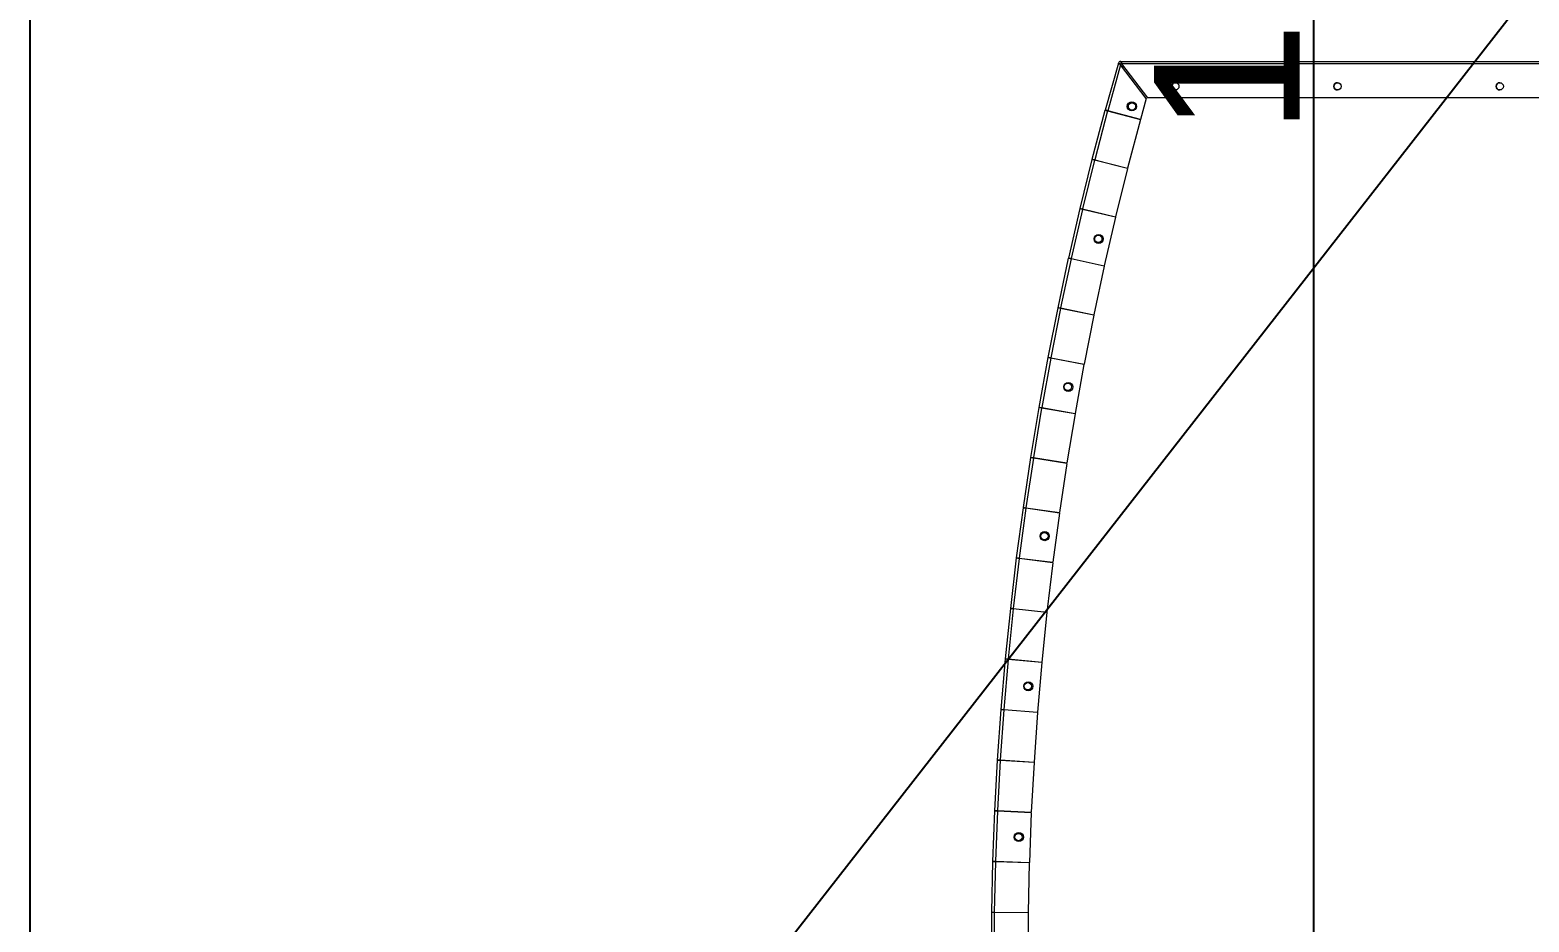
# Model space of a CAD drawing. Header units: millimetres. Extents: x 13502 to 23536, y 11874 to 14203.
# Drawn here: x 18596.2 to 18678.4, y 12923.5 to 12972.4 of the extents above; entities that cross this region are included whole.
import ezdxf

# ---------------------------------------------------------------- set-up
doc = ezdxf.new("R2010")
doc.units = ezdxf.units.MM
doc.styles.get("Standard").update_dxf_attribs({"font": 'arial.ttf'})
doc.dimstyles.new('OLCU50', dxfattribs={"dimtxt": 8, "dimasz": 3, "dimexe": 1.25, "dimexo": 0.625, "dimtad": 1, "dimdec": 0, "dimtxsty": 'Standard', "dimblk": 'OBLIQUE', "dimcen": 2.5, "dimclrd": 256, "dimclre": 251, "dimclrt": 25, "dimadec": 0, "dimazin": 0, "dimtfac": 1, "dimtdec": 0, "dimtmove": 0, "dimatfit": 3, "dimldrblk": 'OBLIQUE', "dimfxl": 1, "dimarcsym": 0})

# ---------------------------------------------------------------- blocks, each defined once
blk = doc.blocks.new('A$C75AA7FFD')
at = {"color": 1, "linetype": 'Continuous', "lineweight": 0}
for p, q in [((6.971, 100.914), (6.251, 98.345)), ((7.093, 100.831), (6.386, 98.307)), ((6.971, 100.914), (7.087, 100.881)), ((7.093, 100.891), (7.155, 100.873)), ((8.504, 98.971), (7.093, 100.831)), ((7.106, 101.016), (37.86, 101.016)), ((7.106, 101.016), (7.106, 100.896)), ((7.153, 100.876), (7.145, 100.876)), ((37.86, 100.876), (7.153, 100.876)), ((7.153, 100.876), (8.563, 99.016)), ((7.222, 100.786), (7.196, 100.696)), ((8.504, 98.971), (8.185, 97.833)), ((36.86, 99.016), (8.563, 99.016)), ((5.539, 95.643), (6.248, 98.333)), ((6.383, 98.298), (5.677, 95.619)), ((6.249, 98.335), (6.251, 98.345)), ((6.364, 98.303), (6.249, 98.335)), ((6.367, 98.312), (6.251, 98.345)), ((6.364, 98.303), (6.367, 98.312)), ((6.383, 98.298), (8.182, 97.824)), ((8.185, 97.833), (6.386, 98.307)), ((8.182, 97.824), (7.48, 95.159)), ((4.871, 92.939), (5.538, 95.64)), ((5.671, 95.595), (5.01, 92.918)), ((5.538, 95.64), (5.655, 95.612)), ((5.539, 95.643), (5.655, 95.612)), ((5.655, 95.602), (5.659, 95.62)), ((7.473, 95.135), (5.671, 95.595)), ((5.677, 95.619), (7.48, 95.159)), ((5.802, 95.587), (5.796, 95.563)), ((7.473, 95.135), (6.819, 92.486)), ((4.246, 90.225), (4.871, 92.937)), ((5.004, 92.893), (4.385, 90.206)), ((4.871, 92.939), (4.988, 92.91)), ((4.871, 92.937), (4.988, 92.91)), ((6.814, 92.461), (5.004, 92.893)), ((5.01, 92.918), (6.819, 92.486)), ((5.132, 92.888), (5.126, 92.864)), ((6.814, 92.461), (6.201, 89.802)), ((3.663, 87.502), (4.245, 90.223)), ((4.38, 90.182), (3.803, 87.485)), ((4.245, 90.223), (4.363, 90.198)), ((4.246, 90.225), (4.363, 90.198)), ((6.195, 89.778), (4.38, 90.182)), ((4.385, 90.206), (6.201, 89.802)), ((4.504, 90.18), (4.499, 90.155)), ((6.195, 89.778), (5.624, 87.11)), ((3.123, 84.77), (3.663, 87.5)), ((3.797, 87.46), (3.263, 84.755)), ((3.663, 87.502), (3.78, 87.477)), ((3.663, 87.5), (3.78, 87.477)), ((5.619, 87.085), (3.797, 87.46)), ((3.803, 87.485), (5.624, 87.11)), ((3.919, 87.461), (3.914, 87.437)), ((5.619, 87.085), (5.09, 84.409)), ((2.625, 82.03), (3.122, 84.768)), ((3.122, 84.768), (3.24, 84.747)), ((3.123, 84.77), (3.24, 84.747)), ((3.263, 84.755), (5.09, 84.409)), ((3.271, 84.73), (3.275, 84.751)), ((3.376, 84.734), (3.372, 84.709)), ((3.258, 84.731), (2.765, 82.017)), ((5.085, 84.384), (3.258, 84.731)), ((5.085, 84.384), (4.598, 81.699)), ((2.171, 79.283), (2.625, 82.028)), ((2.761, 81.993), (2.311, 79.272)), ((2.625, 82.03), (2.743, 82.009)), ((2.625, 82.028), (2.743, 82.008)), ((4.594, 81.675), (2.761, 81.993)), ((2.765, 82.017), (4.598, 81.699)), ((2.78, 81.989), (2.784, 82.009)), ((2.877, 81.998), (2.872, 81.973)), ((4.594, 81.675), (4.148, 78.983)), ((1.759, 76.528), (2.17, 79.28)), ((2.307, 79.247), (1.899, 76.52)), ((2.17, 79.28), (2.289, 79.263)), ((2.171, 79.283), (2.289, 79.263)), ((4.144, 78.958), (2.307, 79.247)), ((2.311, 79.272), (4.148, 78.983)), ((2.333, 79.243), (2.336, 79.268)), ((2.42, 79.255), (2.416, 79.23)), ((4.144, 78.958), (3.741, 76.259)), ((1.39, 73.768), (1.759, 76.526)), ((1.759, 76.528), (1.878, 76.511)), ((1.759, 76.526), (1.877, 76.51)), ((1.899, 76.52), (3.741, 76.259)), ((1.928, 76.491), (1.931, 76.515)), ((1.896, 76.495), (1.531, 73.762)), ((3.737, 76.235), (1.896, 76.495)), ((2.006, 76.505), (2.003, 76.48)), ((3.737, 76.235), (3.376, 73.53)), ((1.065, 71.002), (1.39, 73.766)), ((1.527, 73.737), (1.205, 70.998)), ((1.39, 73.768), (1.509, 73.752)), ((1.39, 73.766), (1.509, 73.752)), ((3.373, 73.505), (1.527, 73.737)), ((1.531, 73.762), (3.376, 73.53)), ((1.565, 73.732), (1.568, 73.757)), ((1.636, 73.749), (1.633, 73.724)), ((3.373, 73.505), (3.054, 70.795)), ((0.782, 68.232), (1.064, 71)), ((1.202, 70.973), (0.923, 68.23)), ((1.064, 71), (1.184, 70.988)), ((1.065, 71.002), (1.184, 70.988)), ((3.051, 70.77), (1.202, 70.973)), ((1.205, 70.998), (3.054, 70.795)), ((1.246, 70.969), (1.248, 70.994)), ((1.309, 70.987), (1.307, 70.962)), ((3.051, 70.77), (2.775, 68.056)), ((0.544, 65.457), (0.782, 68.23)), ((0.921, 68.205), (0.684, 65.458)), ((0.782, 68.232), (0.902, 68.22)), ((0.782, 68.23), (0.902, 68.219)), ((2.773, 68.031), (0.921, 68.205)), ((0.923, 68.23), (2.775, 68.056)), ((1.026, 68.22), (1.023, 68.195)), ((2.773, 68.031), (2.538, 65.312)), ((0.348, 62.679), (0.543, 65.455)), ((0.682, 65.433), (0.488, 62.682)), ((0.543, 65.455), (0.663, 65.447)), ((0.544, 65.457), (0.663, 65.447)), ((2.537, 65.288), (0.682, 65.433)), ((0.684, 65.458), (2.538, 65.312)), ((0.735, 65.429), (0.737, 65.453)), ((0.786, 65.45), (0.784, 65.425)), ((2.537, 65.288), (2.345, 62.566)), ((0.196, 59.899), (0.348, 62.677)), ((0.487, 62.657), (0.336, 59.903)), ((0.348, 62.679), (0.468, 62.671)), ((0.348, 62.677), (0.468, 62.67)), ((2.343, 62.541), (0.487, 62.657)), ((0.488, 62.682), (2.345, 62.566)), ((0.544, 62.653), (0.546, 62.678)), ((0.589, 62.676), (0.587, 62.651)), ((2.343, 62.541), (2.194, 59.816)), ((0.087, 57.116), (0.196, 59.896)), ((0.196, 59.899), (0.316, 59.892)), ((0.196, 59.896), (0.316, 59.892)), ((0.335, 59.878), (0.227, 57.123)), ((2.193, 59.791), (0.335, 59.878)), ((0.336, 59.903), (2.194, 59.816)), ((0.397, 59.875), (0.398, 59.9)), ((0.436, 59.899), (0.435, 59.874)), ((2.193, 59.791), (2.087, 57.065)), ((0.022, 54.332), (0.087, 57.114)), ((0.087, 57.116), (0.207, 57.111)), ((0.087, 57.114), (0.207, 57.111)), ((0.227, 57.098), (0.162, 54.341)), ((0.227, 57.123), (2.087, 57.065)), ((2.086, 57.04), (0.227, 57.098)), ((0.292, 57.096), (0.293, 57.121)), ((0.327, 57.12), (0.326, 57.095)), ((2.086, 57.04), (2.022, 54.312)), ((0, 51.547), (0.022, 54.33)), ((0.022, 54.332), (0.142, 54.329)), ((0.022, 54.33), (0.142, 54.329)), ((0.162, 54.316), (0.14, 51.558)), ((0.142, 54.329), (0.142, 54.329)), ((0.162, 54.341), (2.022, 54.312)), ((2.021, 54.287), (0.162, 54.316)), ((0.23, 54.315), (0.231, 54.34)), ((0.261, 54.339), (0.261, 54.314)), ((2.021, 54.287), (2, 51.558))]:
    blk.add_line(p, q, dxfattribs=at)
at = {"color": 1, "linetype": 'Continuous', "lineweight": 0, "flags": 128}
for points in [[(6.383, 98.298), (6.357, 98.305), (6.332, 98.311), (6.308, 98.317), (6.288, 98.323), (6.271, 98.327), (6.258, 98.331), (6.251, 98.333), (6.248, 98.333)], [(4.988, 92.91), (4.988, 92.91), (4.988, 92.91), (4.988, 92.91), (4.988, 92.91), (4.988, 92.91), (4.988, 92.91), (4.988, 92.91), (4.988, 92.91)], [(3.663, 87.5), (3.663, 87.5), (3.663, 87.5), (3.663, 87.501), (3.663, 87.501), (3.663, 87.501), (3.663, 87.502), (3.663, 87.502), (3.663, 87.502)], [(3.78, 87.477), (3.78, 87.477), (3.78, 87.477), (3.78, 87.477), (3.78, 87.477), (3.78, 87.477), (3.78, 87.477), (3.78, 87.477), (3.78, 87.477)], [(2.289, 79.263), (2.289, 79.263), (2.289, 79.263), (2.289, 79.263), (2.289, 79.263), (2.289, 79.263), (2.289, 79.263), (2.289, 79.263), (2.289, 79.263)], [(1.509, 73.752), (1.509, 73.752), (1.509, 73.752), (1.509, 73.752), (1.509, 73.752), (1.509, 73.752), (1.509, 73.752), (1.509, 73.752), (1.509, 73.752)], [(1.064, 71), (1.064, 71), (1.065, 71.001), (1.065, 71.001), (1.065, 71.001), (1.065, 71.001), (1.065, 71.002), (1.065, 71.002), (1.065, 71.002)], [(0.969, 68.201), (0.97, 68.215), (0.971, 68.225)], [(0.543, 65.455), (0.543, 65.455), (0.543, 65.456), (0.543, 65.456), (0.543, 65.456), (0.543, 65.456), (0.543, 65.457), (0.543, 65.457), (0.544, 65.457)], [(0.663, 65.447), (0.663, 65.447), (0.663, 65.447), (0.663, 65.447), (0.663, 65.447), (0.663, 65.447), (0.663, 65.447), (0.663, 65.447), (0.663, 65.447)], [(0.468, 62.67), (0.468, 62.67), (0.468, 62.671), (0.468, 62.671), (0.468, 62.671), (0.468, 62.671), (0.468, 62.671), (0.468, 62.671), (0.468, 62.671)], [(0.022, 54.33), (0.022, 54.33), (0.022, 54.33), (0.022, 54.33), (0.022, 54.331), (0.022, 54.331), (0.022, 54.331), (0.022, 54.331), (0.022, 54.332)]]:
    blk.add_lwpolyline(points, dxfattribs=at)
at = {"color": 1, "linetype": 'Continuous', "lineweight": 0}
for centre, radius in [((10.1, 99.646), 0.2), ((19, 99.646), 0.2), ((27.9, 99.646), 0.2), ((7.712, 98.549), 0.25), ((7.721, 98.546), 0.2), ((5.893, 91.273), 0.25), ((5.873, 91.273), 0.2), ((4.222, 83.154), 0.25), ((4.202, 83.154), 0.2), ((2.932, 74.966), 0.25), ((2.912, 74.966), 0.2), ((2.028, 66.726), 0.25), ((2.008, 66.726), 0.2), ((1.51, 58.453), 0.25), ((1.49, 58.453), 0.2)]:
    blk.add_circle(centre, radius, dxfattribs=at)
for centre, radius, start, end in [((7.106, 100.876), 0.14, 90, 164.33968), ((7.106, 100.876), 0.02, 90, 164.33968), ((10.101, 99.646), 0.2, 90.12359, 270), ((19.001, 99.646), 0.2, 90.16108, 270), ((27.901, 99.646), 0.2, 90.14425, 270), ((6.383, 98.298), 0.14, 164.33968, 165.23456), ((6.383, 98.298), 0.02, 164.33968, 165.23456), ((5.674, 95.607), 0.14, 165.23456, 166.12943), ((5.674, 95.607), 0.02, 165.23456, 166.12943), ((5.007, 92.905), 0.14, 166.12943, 167.02431), ((4.382, 90.194), 0.14, 167.02431, 167.91918), ((4.382, 90.194), 0.02, 167.02431, 167.91918), ((3.26, 84.743), 0.14, 168.81406, 169.70893), ((3.26, 84.743), 0.02, 168.81406, 169.70893), ((2.763, 82.005), 0.14, 169.70893, 170.60381), ((2.763, 82.005), 0.02, 169.70893, 170.60381), ((2.309, 79.26), 0.14, 170.60381, 171.49868), ((1.897, 76.508), 0.14, 171.49868, 172.39356), ((1.897, 76.508), 0.02, 171.49868, 172.39356), ((1.529, 73.749), 0.14, 172.39356, 173.28843), ((1.204, 70.986), 0.02, 173.28843, 174.18331), ((0.922, 68.218), 0.14, 174.18331, 175.07819), ((0.922, 68.218), 0.02, 174.18331, 175.07819), ((0.488, 62.669), 0.14, 175.97306, 176.86794), ((0.336, 59.891), 0.14, 176.86794, 177.76281), ((0.336, 59.891), 0.02, 176.86794, 177.76281), ((0.227, 57.11), 0.14, 177.76281, 178.65769), ((0.227, 57.11), 0.02, 177.76281, 178.65769)]:
    blk.add_arc(centre, radius, start, end, dxfattribs=at)
for points, knots in [([(7.093, 100.831), (7.077, 100.839), (7.044, 100.857), (7.002, 100.881), (6.974, 100.901), (6.972, 100.909), (6.971, 100.914)], [0, 0, 0, 0, 0.250018, 0.500004, 0.750019, 1, 1, 1, 1]), ([(7.093, 100.831), (7.092, 100.835), (7.089, 100.844), (7.086, 100.857), (7.085, 100.87), (7.086, 100.877), (7.087, 100.881)], [0, 0, 0, 0, 0.250044, 0.500045, 0.749941, 1, 1, 1, 1]), ([(7.106, 101.016), (7.11, 101.014), (7.118, 101.01), (7.13, 100.977), (7.141, 100.931), (7.149, 100.894), (7.153, 100.876)], [0, 0, 0, 0, 0.249986, 0.49996, 0.749963, 1, 1, 1, 1]), ([(7.106, 100.896), (7.11, 100.896), (7.118, 100.895), (7.13, 100.89), (7.141, 100.884), (7.149, 100.878), (7.153, 100.876)], [0, 0, 0, 0, 0.249997, 0.499919, 0.750003, 1, 1, 1, 1]), ([(6.251, 98.345), (6.253, 98.344), (6.257, 98.343), (6.288, 98.334), (6.333, 98.322), (6.368, 98.312), (6.386, 98.307)], [0, 0, 0, 0, 0.24998, 0.499977, 0.750008, 1, 1, 1, 1]), ([(6.367, 98.312), (6.367, 98.312), (6.368, 98.312), (6.372, 98.311), (6.378, 98.309), (6.384, 98.308), (6.386, 98.307)], [0, 0, 0, 0, 0.249977, 0.499876, 0.749993, 1, 1, 1, 1]), ([(5.671, 95.595), (5.654, 95.6), (5.618, 95.611), (5.574, 95.625), (5.544, 95.636), (5.54, 95.639), (5.538, 95.64)], [0, 0, 0, 0, 0.249991, 0.500001, 0.750006, 1, 1, 1, 1]), ([(5.539, 95.643), (5.541, 95.643), (5.546, 95.644), (5.578, 95.639), (5.623, 95.63), (5.659, 95.623), (5.677, 95.619)], [0, 0, 0, 0, 0.249995, 0.49998, 0.74998, 1, 1, 1, 1]), ([(5.655, 95.612), (5.655, 95.613), (5.657, 95.615), (5.662, 95.617), (5.669, 95.618), (5.675, 95.619), (5.677, 95.619)], [0, 0, 0, 0, 0.250043, 0.499858, 0.749871, 1, 1, 1, 1]), ([(5.671, 95.595), (5.669, 95.596), (5.664, 95.6), (5.659, 95.604), (5.655, 95.608), (5.655, 95.611), (5.655, 95.612)], [0, 0, 0, 0, 0.249834, 0.500027, 0.75, 1, 1, 1, 1]), ([(4.871, 92.939), (4.873, 92.939), (4.878, 92.94), (4.91, 92.936), (4.956, 92.928), (4.992, 92.921), (5.01, 92.918)], [0, 0, 0, 0, 0.249991, 0.49998, 0.749999, 1, 1, 1, 1]), ([(5.004, 92.893), (4.987, 92.898), (4.951, 92.909), (4.907, 92.922), (4.876, 92.932), (4.872, 92.935), (4.871, 92.937)], [0, 0, 0, 0, 0.250018, 0.499993, 0.75, 1, 1, 1, 1]), ([(4.988, 92.91), (4.988, 92.911), (4.989, 92.913), (4.995, 92.915), (5.002, 92.916), (5.007, 92.917), (5.01, 92.918)], [0, 0, 0, 0, 0.24993, 0.49974, 0.75004, 1, 1, 1, 1]), ([(5.004, 92.893), (5.002, 92.895), (4.997, 92.898), (4.992, 92.903), (4.988, 92.907), (4.988, 92.909), (4.988, 92.91)], [0, 0, 0, 0, 0.24999, 0.500016, 0.750018, 1, 1, 1, 1]), ([(4.38, 90.182), (4.362, 90.186), (4.326, 90.196), (4.282, 90.209), (4.251, 90.219), (4.247, 90.222), (4.245, 90.223)], [0, 0, 0, 0, 0.250011, 0.500032, 0.750016, 1, 1, 1, 1]), ([(4.246, 90.225), (4.248, 90.226), (4.253, 90.227), (4.285, 90.223), (4.331, 90.215), (4.367, 90.209), (4.385, 90.206)], [0, 0, 0, 0, 0.249986, 0.499993, 0.750016, 1, 1, 1, 1]), ([(4.363, 90.198), (4.363, 90.199), (4.364, 90.201), (4.37, 90.203), (4.377, 90.205), (4.382, 90.206), (4.385, 90.206)], [0, 0, 0, 0, 0.249983, 0.499865, 0.749829, 1, 1, 1, 1]), ([(4.38, 90.182), (4.377, 90.183), (4.373, 90.186), (4.367, 90.191), (4.363, 90.195), (4.363, 90.197), (4.363, 90.198)], [0, 0, 0, 0, 0.25008, 0.499992, 0.750031, 1, 1, 1, 1]), ([(3.663, 87.502), (3.665, 87.503), (3.67, 87.504), (3.702, 87.5), (3.748, 87.493), (3.784, 87.488), (3.803, 87.485)], [0, 0, 0, 0, 0.249998, 0.499987, 0.749971, 1, 1, 1, 1]), ([(3.797, 87.46), (3.78, 87.465), (3.744, 87.474), (3.699, 87.486), (3.668, 87.496), (3.664, 87.498), (3.663, 87.5)], [0, 0, 0, 0, 0.250003, 0.500029, 0.750014, 1, 1, 1, 1]), ([(3.78, 87.477), (3.781, 87.478), (3.782, 87.48), (3.787, 87.482), (3.794, 87.484), (3.8, 87.484), (3.803, 87.485)], [0, 0, 0, 0, 0.250061, 0.499863, 0.749865, 1, 1, 1, 1]), ([(3.797, 87.46), (3.795, 87.462), (3.79, 87.465), (3.784, 87.469), (3.781, 87.473), (3.78, 87.476), (3.78, 87.477)], [0, 0, 0, 0, 0.25009, 0.500181, 0.750007, 1, 1, 1, 1]), ([(3.258, 84.731), (3.24, 84.735), (3.204, 84.744), (3.159, 84.755), (3.128, 84.764), (3.124, 84.767), (3.122, 84.768)], [0, 0, 0, 0, 0.249993, 0.500005, 0.750009, 1, 1, 1, 1]), ([(3.123, 84.77), (3.125, 84.771), (3.13, 84.772), (3.162, 84.769), (3.208, 84.763), (3.244, 84.758), (3.263, 84.755)], [0, 0, 0, 0, 0.249983, 0.499968, 0.749991, 1, 1, 1, 1]), ([(3.24, 84.747), (3.241, 84.748), (3.242, 84.75), (3.247, 84.752), (3.254, 84.754), (3.26, 84.755), (3.263, 84.755)], [0, 0, 0, 0, 0.250049, 0.4998, 0.74988, 1, 1, 1, 1]), ([(3.258, 84.731), (3.255, 84.732), (3.251, 84.735), (3.245, 84.739), (3.241, 84.743), (3.241, 84.745), (3.24, 84.747)], [0, 0, 0, 0, 0.250016, 0.500102, 0.750023, 1, 1, 1, 1]), ([(2.625, 82.03), (2.627, 82.031), (2.632, 82.032), (2.664, 82.029), (2.71, 82.024), (2.747, 82.02), (2.765, 82.017)], [0, 0, 0, 0, 0.249986, 0.499998, 0.749984, 1, 1, 1, 1]), ([(2.761, 81.993), (2.743, 81.997), (2.707, 82.005), (2.662, 82.015), (2.631, 82.024), (2.627, 82.027), (2.625, 82.028)], [0, 0, 0, 0, 0.249993, 0.500034, 0.750005, 1, 1, 1, 1]), ([(2.743, 82.009), (2.744, 82.01), (2.745, 82.012), (2.75, 82.014), (2.757, 82.016), (2.762, 82.017), (2.765, 82.017)], [0, 0, 0, 0, 0.2501, 0.499911, 0.75016, 1, 1, 1, 1]), ([(2.761, 81.993), (2.758, 81.994), (2.754, 81.997), (2.748, 82.001), (2.744, 82.005), (2.743, 82.007), (2.743, 82.008)], [0, 0, 0, 0, 0.250127, 0.500125, 0.75003, 1, 1, 1, 1]), ([(2.307, 79.247), (2.289, 79.251), (2.253, 79.259), (2.208, 79.269), (2.176, 79.276), (2.172, 79.279), (2.17, 79.28)], [0, 0, 0, 0, 0.249992, 0.500022, 0.75002, 1, 1, 1, 1]), ([(2.171, 79.283), (2.173, 79.283), (2.177, 79.285), (2.21, 79.282), (2.256, 79.278), (2.292, 79.274), (2.311, 79.272)], [0, 0, 0, 0, 0.249987, 0.499971, 0.749989, 1, 1, 1, 1]), ([(2.289, 79.263), (2.289, 79.264), (2.29, 79.266), (2.295, 79.268), (2.302, 79.27), (2.308, 79.271), (2.311, 79.272)], [0, 0, 0, 0, 0.250016, 0.499974, 0.750097, 1, 1, 1, 1]), ([(2.307, 79.247), (2.304, 79.249), (2.299, 79.252), (2.293, 79.256), (2.289, 79.259), (2.289, 79.262), (2.289, 79.263)], [0, 0, 0, 0, 0.250194, 0.500134, 0.750036, 1, 1, 1, 1]), ([(1.759, 76.528), (1.761, 76.529), (1.766, 76.53), (1.798, 76.529), (1.844, 76.525), (1.881, 76.522), (1.899, 76.52)], [0, 0, 0, 0, 0.249988, 0.499969, 0.749978, 1, 1, 1, 1]), ([(1.896, 76.495), (1.878, 76.499), (1.841, 76.506), (1.796, 76.515), (1.764, 76.522), (1.76, 76.525), (1.759, 76.526)], [0, 0, 0, 0, 0.250001, 0.500013, 0.75002, 1, 1, 1, 1]), ([(1.896, 76.495), (1.893, 76.497), (1.888, 76.499), (1.882, 76.503), (1.878, 76.507), (1.878, 76.509), (1.877, 76.51)], [0, 0, 0, 0, 0.250138, 0.500258, 0.750047, 1, 1, 1, 1]), ([(1.878, 76.511), (1.878, 76.512), (1.879, 76.514), (1.884, 76.516), (1.891, 76.518), (1.896, 76.519), (1.899, 76.52)], [0, 0, 0, 0, 0.250068, 0.499888, 0.749933, 1, 1, 1, 1]), ([(1.39, 73.768), (1.392, 73.769), (1.397, 73.77), (1.429, 73.769), (1.476, 73.766), (1.512, 73.763), (1.531, 73.762)], [0, 0, 0, 0, 0.249999, 0.500005, 0.750011, 1, 1, 1, 1]), ([(1.527, 73.737), (1.509, 73.74), (1.473, 73.747), (1.428, 73.755), (1.396, 73.762), (1.392, 73.765), (1.39, 73.766)], [0, 0, 0, 0, 0.250011, 0.500004, 0.750013, 1, 1, 1, 1]), ([(1.509, 73.752), (1.51, 73.753), (1.51, 73.755), (1.515, 73.758), (1.522, 73.76), (1.528, 73.761), (1.531, 73.762)], [0, 0, 0, 0, 0.25002, 0.499929, 0.749995, 1, 1, 1, 1]), ([(1.527, 73.737), (1.525, 73.738), (1.52, 73.741), (1.514, 73.745), (1.51, 73.749), (1.509, 73.751), (1.509, 73.752)], [0, 0, 0, 0, 0.25005, 0.500145, 0.74993, 1, 1, 1, 1]), ([(1.202, 70.973), (1.184, 70.976), (1.148, 70.982), (1.102, 70.99), (1.07, 70.996), (1.066, 70.999), (1.064, 71)], [0, 0, 0, 0, 0.250021, 0.500025, 0.750016, 1, 1, 1, 1]), ([(1.065, 71.002), (1.067, 71.003), (1.071, 71.005), (1.104, 71.004), (1.15, 71.002), (1.187, 70.999), (1.205, 70.998)], [0, 0, 0, 0, 0.250001, 0.500007, 0.749996, 1, 1, 1, 1]), ([(1.184, 70.988), (1.184, 70.989), (1.185, 70.991), (1.19, 70.994), (1.197, 70.996), (1.202, 70.998), (1.205, 70.998)], [0, 0, 0, 0, 0.24995, 0.499973, 0.750051, 1, 1, 1, 1]), ([(1.202, 70.973), (1.2, 70.975), (1.195, 70.977), (1.189, 70.981), (1.184, 70.985), (1.184, 70.987), (1.184, 70.988)], [0, 0, 0, 0, 0.250256, 0.500298, 0.750111, 1, 1, 1, 1]), ([(0.782, 68.232), (0.785, 68.233), (0.789, 68.234), (0.822, 68.234), (0.868, 68.232), (0.905, 68.231), (0.923, 68.23)], [0, 0, 0, 0, 0.249992, 0.500019, 0.750031, 1, 1, 1, 1]), ([(0.921, 68.205), (0.902, 68.208), (0.866, 68.213), (0.82, 68.22), (0.788, 68.226), (0.784, 68.228), (0.782, 68.23)], [0, 0, 0, 0, 0.249991, 0.500017, 0.750016, 1, 1, 1, 1]), ([(0.902, 68.22), (0.902, 68.221), (0.903, 68.223), (0.908, 68.225), (0.915, 68.228), (0.92, 68.229), (0.923, 68.23)], [0, 0, 0, 0, 0.249916, 0.499985, 0.750084, 1, 1, 1, 1]), ([(0.921, 68.205), (0.918, 68.206), (0.913, 68.209), (0.907, 68.213), (0.902, 68.216), (0.902, 68.218), (0.902, 68.219)], [0, 0, 0, 0, 0.250001, 0.500054, 0.750017, 1, 1, 1, 1]), ([(0.682, 65.433), (0.664, 65.435), (0.627, 65.44), (0.581, 65.446), (0.549, 65.451), (0.545, 65.454), (0.543, 65.455)], [0, 0, 0, 0, 0.250019, 0.500017, 0.750014, 1, 1, 1, 1]), ([(0.544, 65.457), (0.546, 65.458), (0.55, 65.46), (0.583, 65.46), (0.629, 65.459), (0.666, 65.458), (0.684, 65.458)], [0, 0, 0, 0, 0.249983, 0.499983, 0.75001, 1, 1, 1, 1]), ([(0.663, 65.447), (0.663, 65.448), (0.664, 65.45), (0.669, 65.453), (0.676, 65.455), (0.681, 65.457), (0.684, 65.458)], [0, 0, 0, 0, 0.250024, 0.49996, 0.750064, 1, 1, 1, 1]), ([(0.682, 65.433), (0.68, 65.434), (0.674, 65.436), (0.668, 65.44), (0.664, 65.443), (0.663, 65.445), (0.663, 65.447)], [0, 0, 0, 0, 0.250078, 0.499968, 0.749998, 1, 1, 1, 1]), ([(0.348, 62.679), (0.35, 62.68), (0.354, 62.682), (0.387, 62.683), (0.433, 62.683), (0.47, 62.682), (0.488, 62.682)], [0, 0, 0, 0, 0.249981, 0.499979, 0.74998, 1, 1, 1, 1]), ([(0.487, 62.657), (0.469, 62.659), (0.432, 62.663), (0.386, 62.669), (0.354, 62.674), (0.35, 62.676), (0.348, 62.677)], [0, 0, 0, 0, 0.249993, 0.500002, 0.750014, 1, 1, 1, 1]), ([(0.468, 62.671), (0.468, 62.672), (0.469, 62.674), (0.474, 62.677), (0.48, 62.679), (0.486, 62.681), (0.488, 62.682)], [0, 0, 0, 0, 0.2500132, 0.4999149, 0.7499112, 1, 1, 1, 1]), ([(0.487, 62.657), (0.484, 62.658), (0.479, 62.66), (0.473, 62.664), (0.468, 62.667), (0.468, 62.669), (0.468, 62.67)], [0, 0, 0, 0, 0.250099, 0.500095, 0.750008, 1, 1, 1, 1]), ([(0.196, 59.899), (0.198, 59.899), (0.202, 59.901), (0.235, 59.903), (0.281, 59.903), (0.318, 59.903), (0.336, 59.903)], [0, 0, 0, 0, 0.249986, 0.499973, 0.749993, 1, 1, 1, 1]), ([(0.335, 59.878), (0.317, 59.88), (0.28, 59.884), (0.234, 59.889), (0.202, 59.893), (0.198, 59.895), (0.196, 59.896)], [0, 0, 0, 0, 0.250016, 0.500019, 0.750022, 1, 1, 1, 1]), ([(0.316, 59.892), (0.316, 59.893), (0.317, 59.895), (0.321, 59.898), (0.328, 59.901), (0.334, 59.902), (0.336, 59.903)], [0, 0, 0, 0, 0.2499573, 0.4999864, 0.7498105, 1, 1, 1, 1]), ([(0.335, 59.878), (0.332, 59.88), (0.327, 59.882), (0.321, 59.885), (0.316, 59.888), (0.316, 59.891), (0.316, 59.892)], [0, 0, 0, 0, 0.250206, 0.500034, 0.750121, 1, 1, 1, 1]), ([(0.087, 57.116), (0.089, 57.117), (0.093, 57.119), (0.126, 57.121), (0.172, 57.122), (0.209, 57.122), (0.227, 57.123)], [0, 0, 0, 0, 0.249998, 0.5, 0.749996, 1, 1, 1, 1]), ([(0.227, 57.098), (0.208, 57.099), (0.172, 57.102), (0.125, 57.106), (0.093, 57.11), (0.089, 57.113), (0.087, 57.114)], [0, 0, 0, 0, 0.250008, 0.500019, 0.75002, 1, 1, 1, 1]), ([(0.207, 57.111), (0.207, 57.112), (0.208, 57.114), (0.213, 57.117), (0.219, 57.12), (0.225, 57.122), (0.227, 57.123)], [0, 0, 0, 0, 0.250046, 0.499857, 0.750241, 1, 1, 1, 1]), ([(0.227, 57.098), (0.224, 57.099), (0.219, 57.101), (0.212, 57.104), (0.208, 57.108), (0.207, 57.11), (0.207, 57.111)], [0, 0, 0, 0, 0.25009, 0.500169, 0.749994, 1, 1, 1, 1]), ([(0.022, 54.332), (0.024, 54.333), (0.028, 54.335), (0.061, 54.337), (0.107, 54.339), (0.144, 54.34), (0.162, 54.341)], [0, 0, 0, 0, 0.249987, 0.500009, 0.750008, 1, 1, 1, 1]), ([(0.162, 54.316), (0.143, 54.317), (0.107, 54.319), (0.06, 54.323), (0.028, 54.326), (0.024, 54.328), (0.022, 54.33)], [0, 0, 0, 0, 0.249999, 0.500011, 0.75002, 1, 1, 1, 1]), ([(0.142, 54.329), (0.142, 54.33), (0.143, 54.332), (0.147, 54.335), (0.154, 54.338), (0.159, 54.34), (0.162, 54.341)], [0, 0, 0, 0, 0.2499976, 0.4999693, 0.7499783, 1, 1, 1, 1]), ([(0.162, 54.316), (0.159, 54.317), (0.154, 54.319), (0.147, 54.322), (0.143, 54.325), (0.142, 54.328), (0.142, 54.329)], [0, 0, 0, 0, 0.250007, 0.500016, 0.750006, 1, 1, 1, 1])]:
    blk.add_open_spline(points, degree=3, knots=knots, dxfattribs=at)
blk = doc.blocks.new('_Oblique')
at = {"color": 0, "linetype": 'ByBlock', "lineweight": -2}
blk.add_line((-0.5, -0.5), (0.5, 0.5), dxfattribs=at)
blk = doc.blocks.new('*D79')
at = {"color": 251, "lineweight": -2, "transparency": 16777216}
for p, q in [((18779.422, 13033.552), (18665.361, 13033.552)), ((18779.422, 12918.436), (18665.361, 12918.436))]:
    blk.add_line(p, q, dxfattribs=at)
at = {"lineweight": -2, "transparency": 16777216}
blk.add_line((18666.611, 13033.552), (18666.611, 12918.436), dxfattribs=at)
at = {"layer": 'Defpoints', "color": 0, "transparency": 16777216}
for p in [(18780.047, 13033.552), (18666.611, 12918.436), (18780.047, 12918.436)]:
    blk.add_point(p, dxfattribs=at)
at = {"lineweight": -2, "transparency": 16777216, "xscale": 3, "yscale": 3, "zscale": 3}
for p, rotation in [((18666.611, 13033.552), 90), ((18666.611, 12918.436), 270)]:
    blk.add_blockref('_Oblique', p, dxfattribs=dict(at, rotation=rotation))
at = {"color": 25, "transparency": 16777216, "insert": (18661.902, 12975.994), "char_height": 8, "attachment_point": 5, "rotation": 90}
blk.add_mtext('115', dxfattribs=at)

msp = doc.modelspace()

# ---------------------------------------------------------------- linework, layer by layer
msp.add_line((18596.17, 12869.106), (18782.129, 13107.401))
msp.add_lwpolyline([(18596.17, 12869.106), (18782.129, 12869.106), (18782.129, 13107.401), (18596.17, 13107.401)], close=True)

# ---------------------------------------------------------------- block references
msp.add_blockref('A$C75AA7FFD', (18648.926, 12869.686))

# ---------------------------------------------------------------- dimensions: what is measured, and where the dimension line sits
dim = msp.add_linear_dim(base=(18666.611, 12918.436), p1=(18780.047, 13033.552), p2=(18780.047, 12918.436), angle=90, dimstyle='OLCU50', override={"dimtmove": 1})
dim.commit()
dim.dimension.update_dxf_attribs({"geometry": '*D79', "text_midpoint": (18661.902, 12975.994)})

doc.saveas('drawing.dxf')
